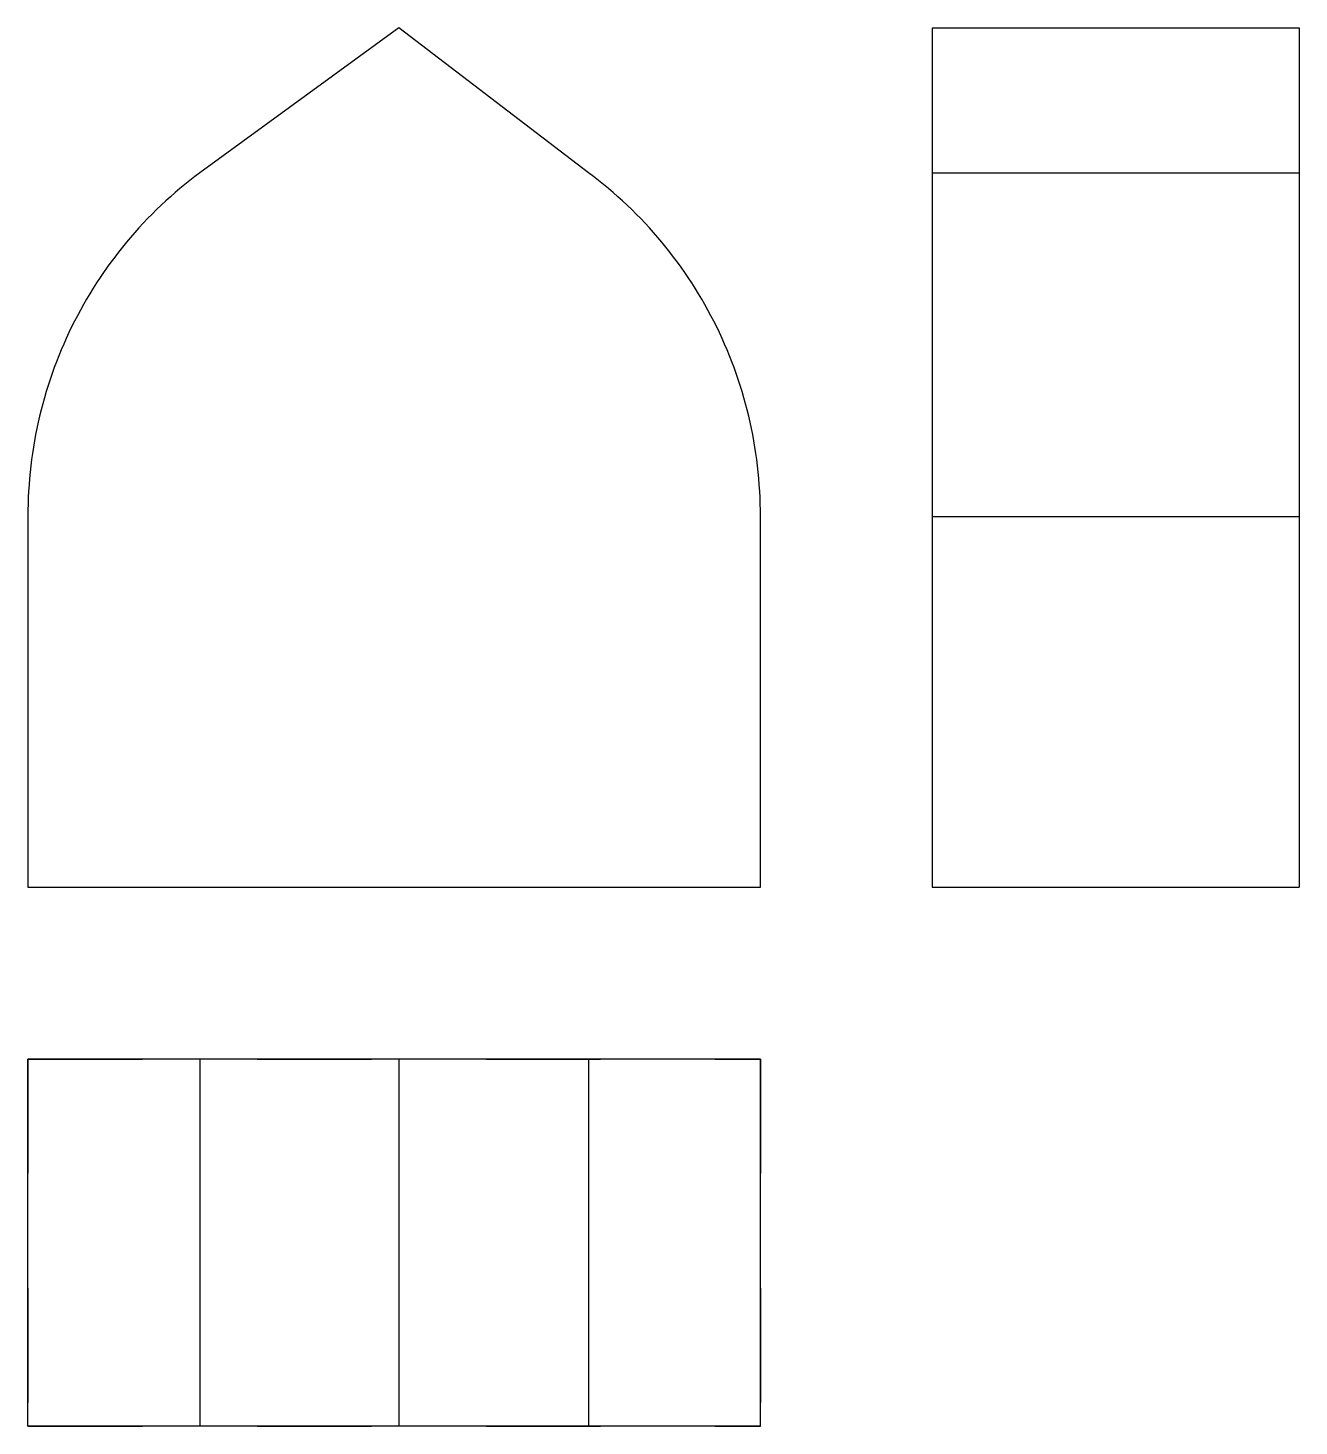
# Model space of a CAD drawing. Extents: x 0 to 1.11, y 0 to 1.22.
import ezdxf

# ---------------------------------------------------------------- set-up
doc = ezdxf.new("R2010")
doc.units = 0
doc.linetypes.add('HIDDEN', pattern=[0.037501, 0.025013, -0.012488])
for name, color, linetype in [('FRONT', 7, 'CONTINUOUS'), ('LEFT', 7, 'CONTINUOUS'), ('TOP', 7, 'CONTINUOUS'), ('TOP_HID', 7, 'HIDDEN')]:
    doc.layers.add(name, color=color, linetype=linetype)

msp = doc.modelspace()

# ---------------------------------------------------------------- linework, layer by layer
at = {"layer": 'FRONT'}
for p, q in [((0.323684, 1.220313), (0.15, 1.093997)), ((0.489474, 1.093997), (0.323684, 1.220313)), ((0.141246, 1.087264), (0.136945, 1.083801)), ((0.145598, 1.090663), (0.141246, 1.087264)), ((0.15, 1.093997), (0.145598, 1.090663)), ((0.493876, 1.090663), (0.489474, 1.093997)), ((0.498228, 1.087264), (0.493876, 1.090663)), ((0.502529, 1.083801), (0.498228, 1.087264)), ((0.128499, 1.076687), (0.124355, 1.073036)), ((0.132696, 1.080275), (0.128499, 1.076687)), ((0.136945, 1.083801), (0.132696, 1.080275)), ((0.506778, 1.080275), (0.502529, 1.083801)), ((0.510975, 1.076687), (0.506778, 1.080275)), ((0.515118, 1.073036), (0.510975, 1.076687)), ((0.112256, 1.061723), (0.108336, 1.057834)), ((0.116233, 1.065553), (0.112256, 1.061723)), ((0.120267, 1.069325), (0.116233, 1.065553)), ((0.124355, 1.073036), (0.120267, 1.069325)), ((0.519207, 1.069325), (0.515118, 1.073036)), ((0.52324, 1.065553), (0.519207, 1.069325)), ((0.527217, 1.061723), (0.52324, 1.065553)), ((0.531137, 1.057834), (0.527217, 1.061723)), ((0.100671, 1.049883), (0.096928, 1.045824)), ((0.104475, 1.053887), (0.100671, 1.049883)), ((0.108336, 1.057834), (0.104475, 1.053887)), ((0.534999, 1.053887), (0.531137, 1.057834)), ((0.538802, 1.049883), (0.534999, 1.053887)), ((0.542546, 1.045824), (0.538802, 1.049883)), ((0.089624, 1.037541), (0.086064, 1.03332)), ((0.093245, 1.04171), (0.089624, 1.037541)), ((0.096928, 1.045824), (0.093245, 1.04171)), ((0.546229, 1.04171), (0.542546, 1.045824)), ((0.54985, 1.037541), (0.546229, 1.04171)), ((0.55341, 1.03332), (0.54985, 1.037541)), ((0.082568, 1.029046), (0.079135, 1.024721)), ((0.086064, 1.03332), (0.082568, 1.029046)), ((0.556906, 1.029046), (0.55341, 1.03332)), ((0.560339, 1.024721), (0.556906, 1.029046)), ((0.072463, 1.015921), (0.069225, 1.011447)), ((0.075766, 1.020345), (0.072463, 1.015921)), ((0.079135, 1.024721), (0.075766, 1.020345)), ((0.563708, 1.020345), (0.560339, 1.024721)), ((0.567011, 1.015921), (0.563708, 1.020345)), ((0.570249, 1.011447), (0.567011, 1.015921)), ((0.062951, 1.00236), (0.059915, 0.997747)), ((0.066054, 1.006927), (0.062951, 1.00236)), ((0.069225, 1.011447), (0.066054, 1.006927)), ((0.573419, 1.006927), (0.570249, 1.011447)), ((0.576523, 1.00236), (0.573419, 1.006927)), ((0.579559, 0.997747), (0.576523, 1.00236)), ((0.056948, 0.99309), (0.05405, 0.98839)), ((0.059915, 0.997747), (0.056948, 0.99309)), ((0.582526, 0.99309), (0.579559, 0.997747)), ((0.585424, 0.98839), (0.582526, 0.99309)), ((0.048464, 0.978863), (0.045778, 0.974038)), ((0.051222, 0.983647), (0.048464, 0.978863)), ((0.05405, 0.98839), (0.051222, 0.983647)), ((0.588252, 0.983647), (0.585424, 0.98839)), ((0.591009, 0.978863), (0.588252, 0.983647)), ((0.593696, 0.974038), (0.591009, 0.978863)), ((0.040621, 0.964273), (0.038152, 0.959334)), ((0.043164, 0.969175), (0.040621, 0.964273)), ((0.045778, 0.974038), (0.043164, 0.969175)), ((0.59631, 0.969175), (0.593696, 0.974038)), ((0.598852, 0.964273), (0.59631, 0.969175)), ((0.601322, 0.959334), (0.598852, 0.964273)), ((0.035756, 0.954359), (0.033433, 0.949349)), ((0.038152, 0.959334), (0.035756, 0.954359)), ((0.603718, 0.954359), (0.601322, 0.959334)), ((0.60604, 0.949349), (0.603718, 0.954359)), ((0.031186, 0.944305), (0.029013, 0.939229)), ((0.033433, 0.949349), (0.031186, 0.944305)), ((0.608288, 0.944305), (0.60604, 0.949349)), ((0.610461, 0.939229), (0.608288, 0.944305)), ((0.024894, 0.928983), (0.022949, 0.923815)), ((0.026915, 0.934121), (0.024894, 0.928983)), ((0.029013, 0.939229), (0.026915, 0.934121)), ((0.612558, 0.934121), (0.610461, 0.939229)), ((0.61458, 0.928983), (0.612558, 0.934121)), ((0.616525, 0.923815), (0.61458, 0.928983)), ((0.02108, 0.918619), (0.019288, 0.913395)), ((0.022949, 0.923815), (0.02108, 0.918619)), ((0.618394, 0.918619), (0.616525, 0.923815)), ((0.620185, 0.913395), (0.618394, 0.918619)), ((0.017574, 0.908146), (0.015938, 0.902872)), ((0.019288, 0.913395), (0.017574, 0.908146)), ((0.621899, 0.908146), (0.620185, 0.913395)), ((0.623535, 0.902872), (0.621899, 0.908146)), ((0.012901, 0.892255), (0.011501, 0.886913)), ((0.014381, 0.897575), (0.012901, 0.892255)), ((0.015938, 0.902872), (0.014381, 0.897575)), ((0.625093, 0.897575), (0.623535, 0.902872)), ((0.626572, 0.892255), (0.625093, 0.897575)), ((0.627973, 0.886913), (0.626572, 0.892255)), ((0.01018, 0.881552), (0.008938, 0.876171)), ((0.011501, 0.886913), (0.01018, 0.881552)), ((0.629294, 0.881552), (0.627973, 0.886913)), ((0.630535, 0.876171), (0.629294, 0.881552)), ((0.007777, 0.870773), (0.006695, 0.865358)), ((0.008938, 0.876171), (0.007777, 0.870773)), ((0.631697, 0.870773), (0.630535, 0.876171)), ((0.632779, 0.865358), (0.631697, 0.870773)), ((0.004773, 0.854483), (0.003932, 0.849025)), ((0.005694, 0.859928), (0.004773, 0.854483)), ((0.006695, 0.865358), (0.005694, 0.859928)), ((0.63378, 0.859928), (0.632779, 0.865358)), ((0.634701, 0.854483), (0.63378, 0.859928)), ((0.635541, 0.849025), (0.634701, 0.854483)), ((0.003173, 0.843556), (0.002495, 0.838076)), ((0.003932, 0.849025), (0.003173, 0.843556)), ((0.636301, 0.843556), (0.635541, 0.849025)), ((0.636979, 0.838076), (0.636301, 0.843556)), ((0.001898, 0.832586), (0.001382, 0.827089)), ((0.002495, 0.838076), (0.001898, 0.832586)), ((0.637576, 0.832586), (0.636979, 0.838076)), ((0.638092, 0.827089), (0.637576, 0.832586)), ((0.000947, 0.821584), (0.000595, 0.816073)), ((0.001382, 0.827089), (0.000947, 0.821584)), ((0.638526, 0.821584), (0.638092, 0.827089)), ((0.638879, 0.816073), (0.638526, 0.821584)), ((0.000323, 0.810558), (0.000134, 0.805039)), ((0.000595, 0.816073), (0.000323, 0.810558)), ((0.63915, 0.810558), (0.638879, 0.816073)), ((0.63934, 0.805039), (0.63915, 0.810558)), ((0.000026, 0.799519), (0, 0.793997)), ((0, 0.793997), (0, 0.470313)), ((0.000134, 0.805039), (0.000026, 0.799519)), ((0.639448, 0.799519), (0.63934, 0.805039)), ((0.639474, 0.793997), (0.639448, 0.799519)), ((0.639474, 0.470313), (0.639474, 0.793997)), ((0, 0.470313), (0.639474, 0.470313))]:
    msp.add_line(p, q, dxfattribs=at)
at = {"layer": 'LEFT'}
for p, q in [((0.789474, 1.220313), (1.109786, 1.220313)), ((0.789474, 1.220313), (0.789474, 1.093997)), ((1.109786, 1.220313), (1.109786, 1.093997)), ((0.789474, 1.093997), (1.109786, 1.093997)), ((0.789474, 1.093997), (0.789474, 0.793997)), ((1.109786, 1.093997), (1.109786, 0.793997)), ((0.789474, 0.793997), (0.789474, 0.470313)), ((0.789474, 0.793997), (1.109786, 0.793997)), ((1.109786, 0.793997), (1.109786, 0.470313)), ((0.789474, 0.470313), (1.109786, 0.470313))]:
    msp.add_line(p, q, dxfattribs=at)
at = {"layer": 'TOP'}
for p, q in [((0.150001, 0.320313), (0, 0.320312)), ((0, 0), (0, 0.320312)), ((0.150001, 0.320313), (0.150001, 0)), ((0.323686, 0.320313), (0.150001, 0.320313)), ((0.323686, 0.320313), (0.323686, 0)), ((0.489475, 0.320313), (0.323686, 0.320313)), ((0.639476, 0.320313), (0.489475, 0.320313)), ((0.489475, 0.320313), (0.489475, 0)), ((0.639476, 0), (0.639476, 0.320313)), ((0.150001, 0), (0, 0)), ((0.323686, 0), (0.150001, 0)), ((0.489475, 0), (0.323686, 0)), ((0.639476, 0), (0.489475, 0))]:
    msp.add_line(p, q, dxfattribs=at)
at = {"layer": 'TOP_HID', "linetype": 'HIDDEN'}
for p, q in [((0, 0.320312), (0, 0.320312)), ((0.000001, 0.320312), (0.639475, 0.320313)), ((0.000001, 0.320312), (0.000001, 0)), ((0.000001, 0.320312), (0.000001, 0)), ((0.000001, 0.320312), (0.000001, 0)), ((0.639475, 0.320313), (0.639475, 0)), ((0.639475, 0.320313), (0.639475, 0)), ((0.639475, 0.320313), (0.639476, 0.320313)), ((0, 0), (0, 0)), ((0.000001, 0), (0.639475, 0)), ((0.639475, 0), (0.639476, 0))]:
    msp.add_line(p, q, dxfattribs=at)

doc.saveas('drawing.dxf')
